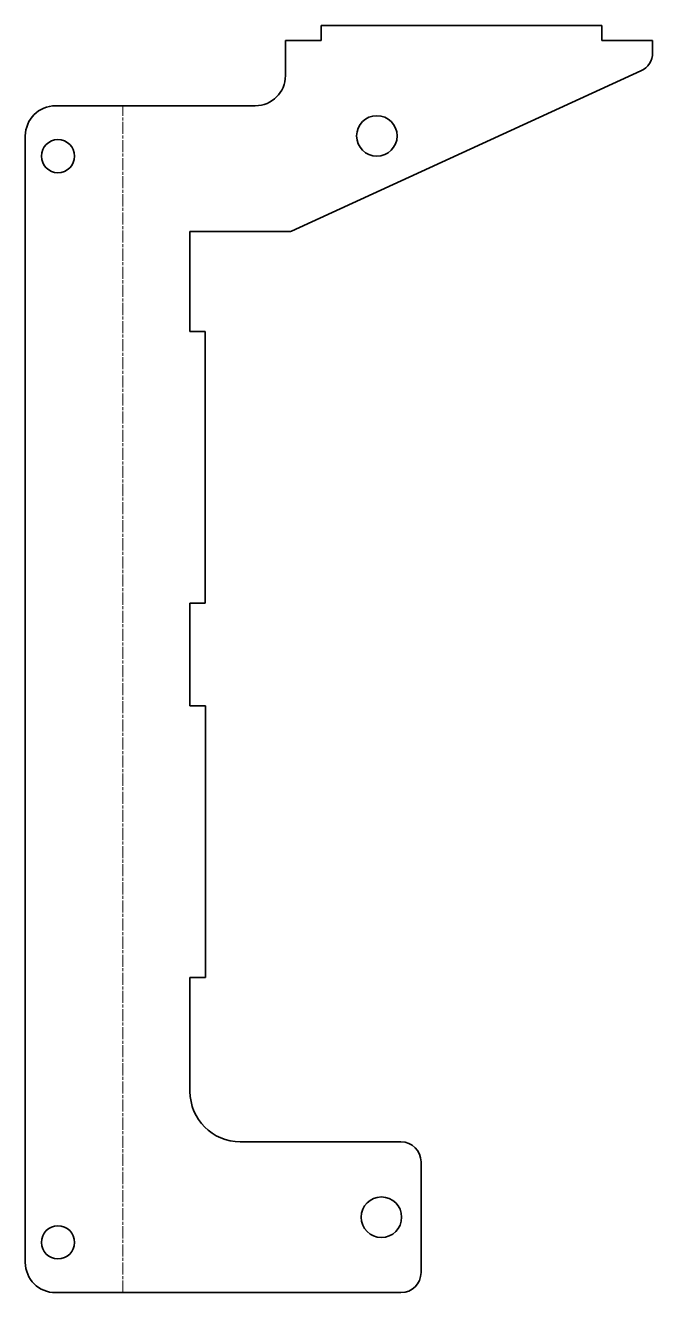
# Model space of a CAD drawing. Header units: inches. Extents: x 0 to 125, y 0 to 252.
import ezdxf

# ---------------------------------------------------------------- set-up
doc = ezdxf.new("R2010")
doc.units = ezdxf.units.IN
doc.header["$MEASUREMENT"] = 0
doc.linetypes.add('Chain', pattern=[13.68, 9.12, -1.14, 2.28, -1.14])
doc.layers.add('SIMUMAK Bend Centerline (ISO)', color=7, linetype='Chain', lineweight=9)
doc.layers.add('SIMUMAK Visible (ISO)', color=7, linetype='Continuous', lineweight=35)

# ---------------------------------------------------------------- blocks, each defined once
blk = doc.blocks.new('PED-AUT-06-ASSI01_Sheet_4_PED-AUT-06-ASSI01 (desplegada)')
at = {"layer": 'SIMUMAK Bend Centerline (ISO)', "ltscale": 0.263158}
blk.add_line((-43.05, -126), (-43.05, 110), dxfattribs=at)
at = {"layer": 'SIMUMAK Visible (ISO)'}
for p, q in [((-3.56, 123), (-3.56, 126)), ((-3.56, 126), (52.34, 126)), ((52.34, 126), (52.34, 123)), ((-10.66, 116), (-10.66, 123)), ((-10.66, 123), (-3.56, 123)), ((52.34, 123), (62.44, 123)), ((62.44, 123), (62.44, 120.57)), ((60.11, 116.93), (-9.46, 85.09)), ((-56.44, 110), (-16.66, 110)), ((-62.44, 104), (-62.44, -120)), ((-9.88, 85), (-29.66, 85)), ((-29.66, 85), (-29.66, 65.1)), ((-29.66, 65.1), (-26.66, 65.1)), ((-26.66, 65.1), (-26.66, 11.1)), ((-26.66, 11.1), (-29.66, 11.1)), ((-29.66, 11.1), (-29.66, -9.3)), ((-26.56, -9.3), (-29.66, -9.3)), ((-26.56, -63.3), (-26.56, -9.3)), ((-29.66, -63.3), (-26.56, -63.3)), ((-29.66, -63.3), (-29.66, -86)), ((-19.66, -96), (12.34, -96)), ((16.34, -100), (16.34, -122)), ((-56.44, -126), (12.34, -126))]:
    blk.add_line(p, q, dxfattribs=at)
for centre, radius in [((7.54, 104), 4.03), ((-55.94, 100), 3.3), ((8.44, -111), 4.03), ((-55.94, -116), 3.3)]:
    blk.add_circle(centre, radius, dxfattribs=at)
at = {"layer": 'SIMUMAK Visible (ISO)', "extrusion": (0, 0, -1)}
for centre, radius, start, end in [((-58.44, 120.57), 4, 180, 245.4065), ((56.44, 104), 6, 0, 90), ((9.88, 86), 1, 245.4065, 270), ((-12.34, -100), 4, 90, 180), ((56.44, -120), 6, 270, 360), ((-12.34, -122), 4, 180, 270)]:
    blk.add_arc(centre, radius, start, end, dxfattribs=at)
at = {"layer": 'SIMUMAK Visible (ISO)'}
for centre, radius, start, end in [((-16.66, 116), 6, 270, 0), ((-19.66, -86), 10, 180, 270)]:
    blk.add_arc(centre, radius, start, end, dxfattribs=at)

msp = doc.modelspace()

# ---------------------------------------------------------------- block references
msp.add_blockref('PED-AUT-06-ASSI01_Sheet_4_PED-AUT-06-ASSI01 (desplegada)', (62.44, 126))

doc.saveas('drawing.dxf')
